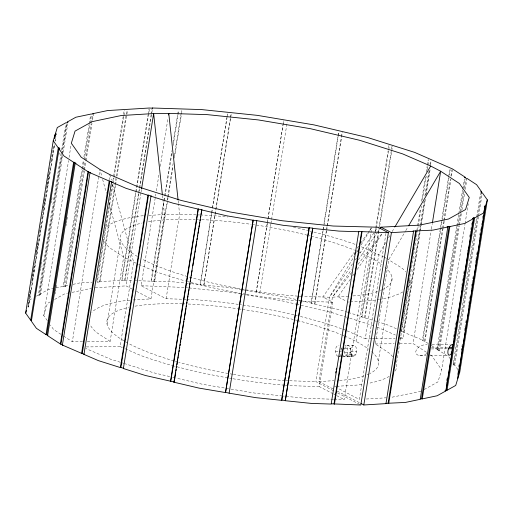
<?xml version="1.0" encoding="UTF-8"?>
<svg xmlns="http://www.w3.org/2000/svg" width="513" height="513" viewBox="0 0 513 513"><rect width="100%" height="100%" fill="white"/><g stroke="black" fill="none" stroke-linecap="round" stroke-linejoin="round"><path stroke-width="0.38" stroke-dasharray="2.56 1.92" d="M338.009 356.311L337.233 355.875A5.502 3.11 89.4 0 1 335.425 351.36L335.451 349.924A5.502 3.11 89.4 0 1 339.029 345.48M28.811 298.989L29.061 297.405M29.19 296.617L29.696 293.455M29.825 292.666L30.331 289.505M32.101 278.437L32.357 276.853M32.479 276.065L32.986 272.903M33.114 272.114L33.621 268.953M33.749 268.158L34.127 265.792M35.904 254.724L36.154 253.14M36.282 252.351L36.789 249.19M36.91 248.401L37.417 245.24M37.545 244.444L37.924 242.078M39.7 231.01L39.95 229.426M42.989 210.458L43.246 208.874M43.368 208.086L43.874 204.924M44.003 204.136L44.509 200.974M44.637 200.179L45.016 197.813M46.792 186.745L47.042 185.161M47.17 184.372L47.677 181.211M47.799 180.422L48.305 177.261M48.434 176.466L48.812 174.093M28.183 303.677L28.433 302.099M28.561 301.304L30.338 290.243M31.473 283.125L31.729 281.547M31.851 280.752L33.627 269.691M33.755 268.895L34.262 265.734M34.384 264.945L34.89 261.784M35.019 260.995L35.525 257.834M35.654 257.039L37.423 245.977M37.552 245.182L38.058 242.021M38.186 241.232L38.693 238.07M38.815 237.282L39.321 234.12M39.45 233.325L40.719 225.425M40.841 224.63L41.226 222.257M41.733 219.096L41.983 217.518M42.111 216.73L42.617 213.568M42.746 212.773L44.516 201.712M44.644 200.916L45.15 197.755M45.272 196.966L45.779 193.805M45.907 193.016L46.414 189.848M46.542 189.06L48.312 177.992M48.44 177.203L48.947 174.042M49.075 173.253L49.581 170.092M49.703 169.296L50.21 166.135M50.716 162.974L50.973 161.396M51.101 160.607L51.608 157.44M51.73 156.651L52.236 153.49M52.364 152.701L52.871 149.539M52.999 148.751L53.506 145.583M27.542 306.896L28.446 307.043L54.532 144.211M55.038 141.049L55.289 139.465M28.446 307.043L54.532 144.948M55.167 140.998L55.423 139.414M55.545 138.625L55.93 136.253M40.36 270.691L40.61 269.107M40.739 268.318L41.245 265.157M41.373 264.368L41.752 261.996M51.249 202.712L51.499 201.128M51.627 200.339L52.134 197.178M58.969 154.49L59.226 152.912M36.378 296.148L38.385 295.039L61.047 153.547M61.554 150.386L65.735 124.3M38.385 295.039L39.238 295.238L61.778 154.535M61.906 153.746L66.716 123.71M62.708 155.458L40.424 294.584L39.572 294.379L61.983 154.471M62.105 153.676L66.921 123.639M63.214 152.297L67.774 123.845M47.318 320.625L43.74 315.546L68.556 160.614M69.063 157.453L71.211 144.018M55.115 293.769L55.372 292.192M55.5 291.397L56.007 288.235M56.129 287.447L56.513 285.074M66.004 225.791L66.26 224.207M66.389 223.418L66.895 220.257M67.017 219.468L67.402 217.095M56.097 287.908L63.15 286.427L81.888 169.437M82.016 168.649L83.407 159.953M83.914 156.792L89.108 124.383M89.23 123.595L90.5 115.688M63.15 286.427L63.901 286.664L82.638 169.675M82.766 168.886L84.158 160.191M84.286 159.402L89.98 123.832M90.108 123.037L91.372 115.136M84.414 170.829L65.933 286.235L65.183 285.998L83.664 170.592M83.792 169.803L85.184 161.108M85.312 160.319L91.134 123.954M91.263 123.165L92.526 115.258M84.542 170.04L85.934 161.345M86.062 160.556L92.013 123.402M92.52 120.241L93.404 114.707M82.574 341.658L72.333 341.767L98.919 175.767M99.047 174.978L99.932 169.444L101.805 176.357M109.025 180.178L109.782 175.44M96.822 281.066L101.638 251.03M101.76 250.241L102.267 247.08M102.395 246.291L105.434 227.317M105.563 226.528L106.069 223.367M106.191 222.571L112.398 183.84L133.643 262.175L120.119 346.576L122.299 347.519M112.905 180.679L124.043 111.122M115.476 185.514L100.029 281.951L97.29 282.118L112.988 184.096M113.117 183.308L114.001 177.774M114.13 176.985L123.877 116.118M124.005 115.329L124.768 110.584M100.029 281.951L99.439 281.695L126.782 110.955M115.605 184.725L116.489 179.191M116.996 176.03L127.378 111.212M107.044 324.171L120.561 239.77M87.3 341.613L110.141 341.376L123.665 256.975L109.089 203.231M139.664 188.81L124.98 280.502L121.953 280.534L121.587 280.342L135.644 192.606M135.765 191.811L148.045 115.136M148.174 114.348L149.059 108.814M121.953 280.534L136.009 192.792M136.137 192.003L136.766 188.053M136.894 187.264L149.43 109.006M124.98 280.502L124.614 280.316L138.542 193.363M138.664 192.574L139.299 188.617M139.427 187.829L151.072 115.104M151.2 114.316L152.085 108.782M139.792 188.021L152.451 108.974M132.277 289.133L126.038 285.882L140.979 192.606M141.107 191.817L141.485 189.444M186.072 299.368L166.109 298.726L141.165 285.722L155.849 194.029M156.356 190.868L159.017 174.273M160.28 166.366L168.007 118.144M168.052 197.736L154.631 281.522L151.373 281.419L150.976 281.162L164.526 196.582M164.647 195.793L171.868 150.732M173.131 142.832L177.562 115.162M177.69 114.373L178.325 110.423M151.373 281.419L164.16 201.583M164.288 200.795L164.917 196.838M165.045 196.049L171.881 153.368M173.15 145.461L178.716 110.68M132.982 299.977L150.982 298.88L164.5 214.479L162.877 199.377M154.631 281.522L154.233 281.265L166.77 203.007M167.276 199.846L167.655 197.479M167.783 196.684L173.099 163.487M174.369 155.58L181.583 110.526M168.181 196.947L173.118 166.116M174.382 158.209L182.109 109.994M166.109 298.726L179.627 214.325L178.518 203.994M231.19 114.482L203.841 285.222L200.282 284.85L211.51 213.466M211.632 212.677L212.267 208.727M212.395 207.932L227.458 113.867M200.282 284.85L211.677 213.709M211.805 212.921L212.44 208.964M212.562 208.175L226.996 118.067M227.124 117.272L227.759 113.322M203.841 285.222L215.697 209.881M215.826 209.092L230.388 118.189M230.51 117.4L231.017 114.239M300.073 300.438L286.376 297.213L256.199 292.352L267.844 219.635M267.972 218.839L283.67 120.824M256.199 292.352L267.151 224.162M267.273 223.373L267.908 219.423M268.036 218.634L282.977 125.358M283.099 124.569L283.606 121.401M259.809 292.961L270.826 224.194M270.954 223.405L271.524 220.032M271.582 219.449L287.222 122.011M347.602 312.237L340.016 309.839L311.186 303.286L322.837 230.561M322.966 229.773L323.472 226.611M323.979 223.45L337.9 136.503M338.029 135.708L338.663 131.758M311.186 303.286L323.132 230.401M323.261 229.612L323.767 226.445M323.895 225.656L338.202 136.336M338.324 135.547L338.83 132.386M314.61 304.094L327.018 226.631M327.147 225.835L341.325 137.304M341.453 136.516L342.088 132.566M314.911 303.927L326.557 231.209M326.685 230.414L327.32 226.464M327.441 225.675L342.383 132.399M333.424 390.746L315.886 381.608L329.404 297.207L354.124 256.468M332.943 388.886L318.913 381.576L332.43 297.174L351.463 269.703M333.149 393.817L319.291 386.597L332.809 302.195L322.831 296.995L353.976 252.685M334.2 399.274L344.236 399.595L370.822 233.601M370.95 232.806L371.707 228.067M356.137 341.491L369.655 257.09M376.401 321.343L361.511 316.899L375.696 228.368M375.817 227.58L388.104 150.905M388.61 147.744L388.989 145.371M361.511 316.899L362.024 316.797L375.317 233.8M375.439 233.005L388.61 150.796M388.739 150.008L389.367 146.058M364.512 317.848L378.697 229.317M378.818 228.529L391.99 146.32M365.025 317.746L379.203 229.215M379.71 226.053L392.496 146.211M371.579 338.676L365.275 338.747L378.799 254.345L386.097 241.924M385.949 233.441L359.356 399.441L337.881 388.245M392.689 356.74A155.869 37.18 9.1 0 0 388.835 352.816L375.253 343.941L388.777 259.54L405.398 231.254M378.357 361.146L391.874 276.744M416.832 230.587L417.46 226.637M417.588 225.848L420.371 208.458M421.513 201.34L425.437 176.838M426.2 172.092L427.214 165.77M427.335 164.981L428.227 159.447M401.435 330.936L401.685 329.352M401.814 328.564L402.32 325.402M402.449 324.614L408.778 285.087M408.906 284.298L409.412 281.137M409.534 280.348L410.041 277.187M410.169 276.392L417.133 232.921M417.261 232.126L418.146 226.592M418.275 225.803L421.436 206.046M422.449 199.717L426.252 176.004M427.265 169.681L427.893 165.731M428.022 164.942L428.785 160.197M448.958 178.223L423.001 340.266L403.122 332.007L419.076 232.408M419.204 231.613L420.089 226.086M420.218 225.29L424.014 201.577M424.899 196.043L428.823 171.541M429.965 164.429L430.599 160.473M403.808 331.962L419.762 232.363M419.884 231.575L420.775 226.041M420.897 225.252L424.95 199.955M425.713 195.216L429.888 169.13M430.522 165.173L431.157 161.223M399.941 338.388L403.09 338.356L420.307 230.85M420.436 230.061L421.32 224.527M421.449 223.739L425.373 199.23M426.136 194.491L430.183 169.194M426.457 352.303L413.068 343.556L431.298 229.728M431.427 228.939L432.312 223.405M428.201 343.402L422.443 340.273L448.529 177.44M448.657 176.652L449.792 169.534M449.465 175.061L450.35 169.527M424.443 341.318L442.418 229.067M442.546 228.279L443.687 221.167M443.816 220.372L450.395 179.274M450.901 176.106L451.915 169.784M424.995 341.312L442.975 229.067M443.104 228.272L444.245 221.161M444.367 220.372L450.953 179.268M451.459 176.106L452.472 169.777M450.376 358.946L449.003 357.003L439.391 350.719L436.993 349.654L456.743 226.342M456.871 225.553L458.641 214.485M458.769 213.697L462.566 189.983M462.694 189.194L464.342 178.915M436.993 349.654L437.807 349.68L459.456 214.511M459.962 211.35L463.258 190.798M463.758 187.636L465.156 178.941M438.577 350.693L458.577 225.797M458.705 225.008L460.603 213.151M460.732 212.363L464.021 191.811M464.528 188.649L466.048 179.159M439.391 350.719L459.391 225.823M459.52 225.034L461.418 213.177M461.924 210.016L464.714 192.625M465.22 189.464L466.862 179.184M424.206 389.521L437.955 381.89L441.661 369.777L464.958 224.328M465.086 223.54L468.247 203.776M446.111 383.621L446.368 382.038M446.49 381.249L447.003 378.087M453.171 339.568L453.421 337.99M453.55 337.208L454.05 334.059M454.178 333.27L454.678 330.128M454.807 329.34L455.313 326.191M455.435 325.409L455.942 322.26M461.232 289.217L461.738 286.074M461.86 285.286L462.367 282.137M462.495 281.355L462.995 278.206M463.124 277.418L463.63 274.275M463.752 273.487L464.259 270.338M467.279 251.46L467.535 249.889M469.549 237.301L470.055 234.152M470.177 233.364L470.684 230.222M470.812 229.433L471.312 226.284M471.441 225.502L471.941 222.353M457.923 369.642L454.717 365.109L453.832 365.012L453.146 364.044L476.564 217.807M476.692 217.018L480.489 193.305M453.832 365.012L477.584 217.108M477.635 216.409L481.38 193.395M454.717 365.109L478.52 216.499M478.648 215.71L482.066 194.369M457.327 375.17L457.833 372.002M457.962 371.213L458.468 368.052M458.59 367.263L459.097 364.102M461.123 351.45L461.758 347.5M461.886 346.711L462.393 343.55M464.419 330.898L464.925 327.736M465.047 326.948L465.554 323.786M465.682 322.998L466.189 319.836M468.215 307.184L468.722 304.023M468.85 303.234L469.357 300.073M469.478 299.284L469.985 296.123M471.126 289.005L471.376 287.427M471.505 286.632L472.011 283.471M472.14 282.682L472.646 279.521M472.774 278.732L473.281 275.571M475.307 262.919L475.814 259.758M475.936 258.969L476.442 255.807M476.571 255.019L477.077 251.857M479.104 239.205L479.61 236.044M479.738 235.255L480.245 232.094M480.367 231.305L480.873 228.144M481.38 224.983L481.636 223.399M482.393 218.653L482.9 215.492M461.508 349.821L461.764 348.237M347.295 345.32A5.502 3.11 89.4 0 1 350.668 351.771L349.404 355.317L347.897 356.285C345.974 356.368 345.044 354.252 344.685 352.668A5.502 3.11 89.4 0 1 347.295 345.32L353.348 345.255A5.502 3.11 89.4 0 1 356.715 351.706C356.856 356.586 351.681 357.131 347.897 356.285M28.221 304.677L29.696 299.861L33.037 298.008M43.74 315.546L47.446 303.427L50.062 301.971M388.527 237.782L389.745 235.717M392.176 231.575L394.606 227.439M405.802 230.568L407.829 227.118M356.593 252.396L357.83 250.357M361.126 244.925L369.366 231.35M369.777 230.67L371.835 227.278L369.546 230.536M352.514 263.842L329.404 297.207L303.087 296.36M355.233 259.918L356.593 257.956M359.76 253.377L377.882 227.214M358.26 259.886L377.286 232.415M377.741 231.761L380.005 228.49M357.183 248.125L358.555 246.169M360.844 242.912L369.084 231.183M350.321 279.245L337.958 296.841L346.602 301.343M352.611 275.988L353.983 274.032M357.189 269.472L382.377 233.633M351.591 272.563L332.43 297.174L349.898 296.11M357.978 264.355L382.05 233.428M426.989 353.572C423.783 355.406 418.666 356.894 415.876 353.669C414.542 347.84 422.334 344.428 427.188 344.499M39.572 294.379L48.26 289.556L52.961 288.569M39.238 295.238L40.424 294.584M54.647 299.432L64.465 293.981L67.53 293.333M65.183 285.998L68.319 285.343M73.019 284.356L80.073 282.868L91.949 282.15M63.901 286.664L65.933 286.235M72.134 292.372L91.32 288.338M420.936 391.336L390.233 397.562M143.371 215.768L141.024 215.909A155.869 37.18 9.1 0 0 105.338 227.945M148.853 215.434L164.5 214.479L179.627 214.325L199.589 214.966M99.439 281.695L121.587 280.342M95.168 287.761L126.038 285.882M129.853 300.169L127.506 300.31A155.869 37.18 9.1 0 0 91.821 312.346M353.085 295.918L357.862 295.629A137.529 32.806 9.1 0 0 377.741 291.448M347.936 302.035L349.5 301.945M350.283 301.894L371.412 300.612A155.869 37.18 9.1 0 0 379.306 299.438M318.913 381.576L334.014 380.659M339.574 380.319L344.338 380.03A137.529 32.806 9.1 0 0 364.224 375.849M334.412 386.443L335.983 386.347M336.765 386.295L357.894 385.013A155.869 37.18 9.1 0 0 363.23 384.263M366.308 399.018L386.372 397.793M372.367 338.67L374.734 338.644M375.516 338.638L395.215 338.433M422.443 340.273L423.001 340.266M86.248 346.923L120.119 346.576M375.253 343.941L394.164 343.748M399.678 343.691L413.068 343.556M431.959 344.447L450.254 344.255M344.762 348.462L350.815 348.404M431.51 347.57L447.887 347.397M431.305 348.936L447.682 348.769M335.425 351.36L338.452 351.328M339.208 351.322L341.478 351.296L341.504 349.866A5.502 3.11 89.4 0 1 341.741 348.494M350.668 351.771L356.715 351.706M344.685 352.668L350.732 352.604A5.502 3.11 89.4 0 1 353.348 345.255M350.001 354.348L356.048 354.284M345.621 355.009L351.668 354.945L352.36 355.721L353.951 356.221M338.439 356.118L340.709 356.093M341.466 356.086L343.736 356.067M346.756 356.035L354.74 355.913M347.089 356.214L353.136 356.157M338.824 356.375L340.337 356.362M343.364 356.33L344.871 356.317M419.826 355.541L426.117 355.477M430.054 355.432L446.579 355.265M200.384 214.992L207.573 215.223A155.869 37.18 9.1 0 1 227.862 216.999M124.614 280.316L133.399 280.598M134.201 280.624L150.976 281.162M154.233 281.265L174.022 281.9L185.09 283.048M141.165 285.722L184.391 287.447M299.143 296.232L302.298 296.334M332.809 302.195L304.863 301.298A155.869 37.18 9.1 0 1 298.746 300.836M186.867 299.393L194.055 299.624A155.869 37.18 9.1 0 1 238.237 304.376M285.619 380.633L288.806 380.736M289.601 380.761L315.886 381.608M319.291 386.597L291.346 385.699A155.869 37.18 9.1 0 1 285.222 385.237M333.431 399.249L305.652 398.357L283.202 396.03M185.879 283.131L188.252 283.375M191.413 283.708L200.115 284.606M203.667 284.978L229.76 287.684L244.566 290.178M185.167 287.53L188.258 287.851M189.034 287.928L230.837 292.263L240.276 293.853M453.146 364.044L454.031 364.134L452.658 362.191M282.432 395.946L254.563 393.054L230.972 389.085M245.349 290.307L256.263 292.147M241.059 293.987L243.419 294.385M246.567 294.911L282.734 301.003L295.796 304.074M27.805 306.049L28.709 306.203M228.612 388.687L202.661 384.32L175.773 377.991M300.83 300.618L311.487 303.125M296.565 304.254L331.905 312.571L346.769 317.271M169.623 376.542L153.49 372.746L125.262 363.82M172.701 377.267L175.004 377.812M348.365 312.475L362.024 316.797M377.164 321.58L387.026 324.703L397.113 329.064M349.738 318.214L374.997 326.197M124.518 363.589L110.398 359.126L85.818 348.487M361.357 246.798L383.455 256.769M400.749 330.975L403.122 332.007M377.106 327.108L395.363 335.008M400.281 337.137L403.09 338.356M347.109 330.885L365.275 338.747M135.823 263.118L123.665 256.975L110.083 248.1A155.869 37.18 9.1 0 1 103.325 239.731M138.728 264.375L153.99 270.979A155.869 37.18 9.1 0 0 185.668 281.06M96.701 281.861L97.29 282.118M125.21 348.776L140.466 355.381A155.869 37.18 9.1 0 0 173.766 365.91M384.115 257.116L386.116 258.154M386.776 258.501L402.352 268.414A155.869 37.18 9.1 0 1 405.648 271.685M337.15 391.086L359.6 402.782M337.637 392.939L360.088 404.642M136.432 291.294L150.982 298.88M333.841 394.176L335.919 395.26M336.611 395.626L344.236 399.595M343.287 355.81L344.063 356.246A5.502 3.11 89.4 0 0 347.641 351.803A5.502 3.11 89.4 0 0 345.082 345.416M431.401 345.499L437.807 349.68M430.471 354.932L431.811 355.804L441.661 369.777M110.141 341.376L96.566 332.501A155.869 37.18 9.1 0 1 89.807 324.133M60.951 334.329L53.589 329.513L50.454 325.069M63.631 336.079L72.333 341.767M351.668 354.945L350.732 352.604M109.91 174.644L111.366 180.018M102.638 179.428L106.383 193.247M178.171 200.814L178.428 203.199M162.448 195.408L162.794 198.589M371.636 351.623A137.529 32.806 9.1 0 1 370.059 373.451M369.309 373.823A137.529 32.806 9.1 0 1 366.891 374.875M284.862 380.582A137.529 32.806 9.1 0 1 233.409 374.381M232.613 374.246A137.529 32.806 9.1 0 1 178.659 362.281M177.864 362.056A137.529 32.806 9.1 0 1 174.683 361.139M173.894 360.908A137.529 32.806 9.1 0 1 129.263 343.832M127.673 342.985A137.529 32.806 9.1 0 1 128.635 307.409M134.977 306.171A137.529 32.806 9.1 0 1 184.93 303.895M188.181 304.029A137.529 32.806 9.1 0 1 237.743 308.736M238.532 308.845A137.529 32.806 9.1 0 1 241.681 309.307M242.476 309.429A137.529 32.806 9.1 0 1 296.809 320.368M297.572 320.567A137.529 32.806 9.1 0 1 340.889 334.521M341.652 334.829A137.529 32.806 9.1 0 1 343.922 335.778M344.665 336.092A137.529 32.806 9.1 0 1 368.571 349.129M389.264 376.33A155.869 37.18 9.1 0 1 368.263 383.391M284.452 385.173A155.869 37.18 9.1 0 1 232.908 378.735M232.113 378.6A155.869 37.18 9.1 0 1 174.497 366.109M239.02 304.491A155.869 37.18 9.1 0 1 242.181 304.959M242.97 305.075A155.869 37.18 9.1 0 1 294.238 314.976M295.013 315.162A155.869 37.18 9.1 0 1 297.341 315.726M300.419 316.483A155.869 37.18 9.1 0 1 342.184 328.942M342.876 329.192A155.869 37.18 9.1 0 1 344.928 329.936M395.164 370.989A155.869 37.18 9.1 0 0 396.44 363.614L409.964 279.207A155.869 37.18 9.1 0 1 408.681 286.587M385.16 267.222A137.529 32.806 9.1 0 1 383.577 289.05M382.826 289.422A137.529 32.806 9.1 0 1 380.409 290.473M297.617 296.123A137.529 32.806 9.1 0 1 142.781 259.431M137.42 256.462A137.529 32.806 9.1 0 1 142.152 223.008M148.501 221.77A137.529 32.806 9.1 0 1 195.229 219.391M196.03 219.417A137.529 32.806 9.1 0 1 198.448 219.493M201.705 219.622A137.529 32.806 9.1 0 1 251.261 224.335M252.05 224.444A137.529 32.806 9.1 0 1 310.333 235.967M311.09 236.16A137.529 32.806 9.1 0 1 354.406 250.113M355.176 250.427A137.529 32.806 9.1 0 1 357.439 251.376M358.183 251.691A137.529 32.806 9.1 0 1 382.089 264.727M402.782 291.929A155.869 37.18 9.1 0 1 380.139 299.291M297.97 300.772A155.869 37.18 9.1 0 1 246.426 294.334M245.637 294.199A155.869 37.18 9.1 0 1 242.463 293.66M241.674 293.519A155.869 37.18 9.1 0 1 187.283 281.509M293.532 227.381A155.869 37.18 9.1 0 1 307.755 230.574M308.537 230.76A155.869 37.18 9.1 0 1 310.865 231.325M313.937 232.081A155.869 37.18 9.1 0 1 357.086 245.041M341.049 347.75A5.502 3.11 89.4 0 1 341.62 350.43M340.921 354.445A5.502 3.11 89.4 0 1 339.612 356.067"/><path stroke-width="0.77" d="M420.147 398.941L422.25 398.896L437.14 395.767L445.829 390.938L451.863 352.841L451.177 351.982C453.364 349.988 451.28 345.82 453.248 344.601L473.428 218.621L472.576 218.416L473.762 217.762L474.615 217.961L483.304 213.139L485.195 206.951L484.291 206.797L484.554 205.957L485.458 206.104L487.35 199.916L482.323 192.785L481.431 192.696L480.745 191.721L481.636 191.811L481.38 193.395M31.569 320.304L30.677 320.215L25.65 313.084L53.249 140.761L55.148 134.573L56.052 134.727L56.308 133.88L55.404 133.726L54.897 136.888M54.513 138.523L55.148 134.573M30.677 320.215L58.283 147.891L53.249 140.761M58.283 147.891L59.168 147.988L31.364 321.189L36.397 328.32L46.01 334.604L47.882 335.316M46.01 334.604L73.609 162.281L63.997 155.997L58.969 148.866L59.854 148.956L59.168 147.988M46.824 334.63L74.423 162.307L73.609 162.281M75.193 163.32L47.594 335.637L60.399 344.011L62.952 345.044L62.394 345.05L89.999 172.734L90.557 172.727L88.005 171.688L75.193 163.32L76.007 163.346L74.423 162.307M60.399 344.011L88.005 171.688M60.957 344.005L88.557 171.682M109.192 181.038L112.251 182.025L111.565 182.064L83.965 354.387L84.651 354.342L81.593 353.354L109.192 181.038L89.999 172.734M82.279 353.316L109.878 180.993M141.614 188.656L153.643 113.559L168.764 113.405L207.348 114.643L258.437 119.946L310.339 128.68L359.51 140.254L402.602 153.874L430.689 166.032L440.667 171.233L459.411 183.487L469.26 197.454L465.554 209.573L448.535 219.019L419.377 225.149L380.909 227.182L380.005 228.49M83.965 354.387L98.374 360.62L120.375 367.577L147.975 195.254L148.488 195.152L151.489 196.101L150.976 196.203L123.377 368.526L145.384 375.484L174.208 382.031L173.913 382.198L201.814 209.714L201.558 211.292M120.375 367.577L120.882 367.468L148.488 195.152M168.514 114.983L168.764 113.405L178.088 200.019M170.489 381.39L198.089 209.073L201.814 209.714M170.784 381.23L198.39 208.906M174.337 381.242L175.728 372.547M175.985 370.97L176.235 369.386M176.491 367.808L176.741 366.224M176.998 364.64L177.754 359.902M178.011 358.318L178.261 356.74M178.518 355.156L178.768 353.579M179.024 351.995L179.274 350.417M179.531 348.834L179.781 347.256M180.037 345.672L180.287 344.088M180.544 342.511L180.794 340.927M181.051 339.35L181.301 337.766M181.557 336.188L181.807 334.604M182.064 333.027L182.314 331.443M182.564 329.865L183.962 321.17M184.212 319.586L184.468 318.009M184.718 316.425L185.988 308.518M186.238 306.941L186.495 305.357M186.745 303.779L187.001 302.195M187.251 300.618L187.508 299.034M187.758 297.457L188.014 295.873M188.265 294.295L188.515 292.711M188.771 291.127L189.021 289.55M189.278 287.966L189.528 286.389M189.784 284.805L190.034 283.227M190.291 281.643L190.541 280.066M190.798 278.482L191.048 276.905M191.304 275.321L191.554 273.743M191.811 272.159L192.061 270.575M192.824 265.837L194.722 253.98M194.972 252.396L195.229 250.819M195.479 249.235L196.748 241.334M196.998 239.751L197.255 238.167M197.505 236.589L197.761 235.005M198.012 233.428L198.268 231.844M198.518 230.266L198.775 228.683M199.025 227.105L199.281 225.521M199.531 223.944L199.788 222.36M200.038 220.782L200.294 219.198M200.545 217.615L200.801 216.037M201.051 214.453L201.308 212.876M173.913 382.198L199.025 388.11L225.521 392.567L253.127 220.25L256.801 220.648L229.138 393.176L255.641 397.639L281.727 400.345L309.159 227.778L312.718 228.15L285.286 400.711L311.378 403.417L331.161 404.058L358.767 231.735L358.369 231.478L388.386 232.684L360.786 405.007L331.417 403.814M225.521 392.567L253.191 220.039M281.727 400.345L282.188 396.145M282.445 394.568L282.695 392.984M282.952 391.406L283.202 389.822M283.458 388.245L285.228 377.177M285.484 375.593L290.422 344.768M290.672 343.184L290.929 341.607M291.179 340.023L291.435 338.445M291.685 336.861L291.942 335.284M292.192 333.7L292.955 328.961M293.205 327.377L293.462 325.793M293.712 324.216L293.962 322.632M294.218 321.055L295.988 309.987M296.245 308.409L300.169 283.901M300.419 282.323L300.676 280.739M300.926 279.162L301.182 277.578M301.432 276L301.689 274.417M301.939 272.833L302.195 271.255M302.446 269.671L304.222 258.61M304.472 257.026L309.159 227.778M285.286 400.711L312.718 228.15M335.707 372.97L335.957 371.386M336.214 369.809L336.464 368.225M354.695 254.397L354.951 252.819M334.027 403.904L361.627 231.581M334.425 404.161L362.024 231.838M385.962 403.628L385.372 403.372L405.328 402.449L420.218 399.319L447.817 227.002L432.927 230.132L412.971 231.049L413.561 231.305L385.962 403.628L363.813 404.975L391.413 232.658L380.909 227.182M388.11 403.205L415.71 230.882M388.7 403.462L416.3 231.139M432.44 222.616L440.667 171.233L408.643 225.739M421.5 398.659L449.099 226.336L449.85 226.573L464.74 223.444L473.428 218.621M422.25 398.896L449.85 226.573M473.762 217.762L446.156 390.079L447.015 390.284L455.704 385.462L457.596 379.274L485.195 206.951M474.615 217.961L447.015 390.284M485.458 206.104L457.852 378.427L459.751 372.239L487.35 199.916M55.404 133.726L57.296 127.538L65.985 122.716L66.844 122.921L68.03 122.261L67.171 122.062L75.86 117.233L90.75 114.104L93.533 113.918L92.782 113.681L107.672 110.552L149.187 108.025L152.579 108.185L152.214 107.993L201.622 109.583L257.359 115.361L313.975 124.89L342.511 131.61L367.616 137.516L414.626 152.38L452.601 168.989L465.406 177.363L464.592 177.338L466.176 178.37L466.99 178.396L476.603 184.68L481.636 191.811M25.65 313.084L26.49 310.333M256.801 220.648L283.24 225.316L309.333 228.022M229.138 393.176L225.585 392.355M395.016 226.746L430.689 166.032M451.863 352.841L450.395 354.707L449.632 355.156L448.381 354.945C446.797 351.354 448.817 345.505 452.639 344.236L453.248 344.601M449.099 226.336L447.067 226.765L447.817 227.002M123.377 368.526L123.883 368.417L120.882 367.468M391.413 232.658L413.561 231.305M449.446 347.384L452.562 347.352M448.458 348.763L452.357 348.718M358.767 231.735L338.978 231.1L312.885 228.394M281.56 400.102L285.113 400.467M253.127 220.25L226.624 215.787L201.513 209.875M198.089 209.073L172.984 203.161L150.976 196.203M444.97 390.739L445.829 390.938M147.975 195.254L125.974 188.297L111.565 182.064M62.394 345.05L81.593 353.354M388.386 232.684L377.882 227.214L333.251 226.034L282.163 220.737L230.266 211.997L181.095 200.429L138.003 186.803L109.91 174.644L99.932 169.444L81.189 157.196L71.339 143.223L75.045 131.11L92.064 121.664L121.228 115.534L153.643 113.559L162.364 194.613M361.005 403.513L363.813 404.975"/></g></svg>
